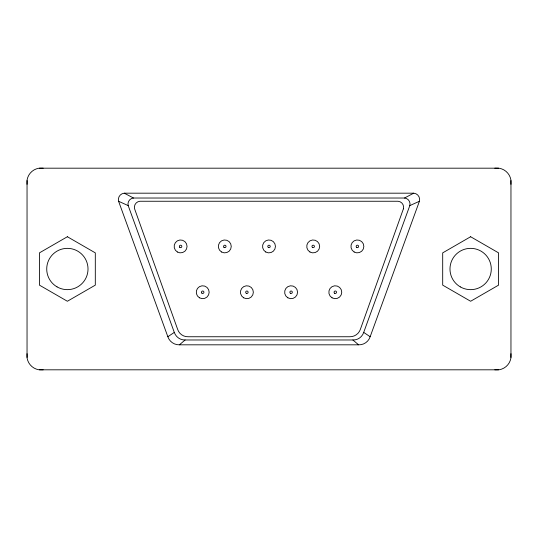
<?xml version="1.0" encoding="UTF-8"?>
<svg xmlns="http://www.w3.org/2000/svg" width="538" height="538" viewBox="0 0 538 538"><rect width="100%" height="100%" fill="white"/><g stroke="black" fill="none" stroke-linecap="round" stroke-linejoin="round"><path stroke-width="0.81" d="M27.041 353.688L27.095 358.073A14.257 14.257 0 0 0 38.783 369.761L43.175 369.814M510.959 184.312L510.905 179.927A14.257 14.257 0 0 0 499.217 168.239L494.825 168.186M118.589 201.279L128.192 205.603L174.299 332.397A11.083 11.083 0 0 0 185.119 339.976L352.881 339.976A10.921 10.921 0 0 0 363.701 332.397L409.808 205.603L419.411 201.279A6.389 6.389 0 0 0 413.735 193.182L124.265 193.182A6.422 6.422 0 0 0 118.589 201.279L167.843 336.721A11.836 11.836 0 0 0 179.403 344.818L358.597 344.818A11.668 11.668 0 0 0 370.157 336.721L419.411 201.279M179.403 344.818L185.119 339.976M167.843 336.721L174.299 332.397M124.265 193.182L133.505 198.024L404.495 198.024L413.735 193.182M39.402 168.186L498.598 168.186M39.402 369.814L498.598 369.814M43.175 168.186L38.783 168.239A14.257 14.257 0 0 0 27.095 179.927L27.041 184.312M494.825 369.814L499.217 369.761A14.257 14.257 0 0 0 510.905 358.073L510.959 353.688M363.701 332.397L370.157 336.721M352.881 339.976L358.597 344.818M510.959 180.539L510.959 357.461M27.041 180.539L27.041 357.461M128.192 205.603A6.012 6.012 0 0 1 133.505 198.024M404.495 198.024A5.979 5.979 0 0 1 409.808 205.603M403.399 208.845L360.433 329.155A10.935 10.935 0 0 1 349.653 336.748L188.347 336.748A10.747 10.747 0 0 1 177.567 329.155L134.601 208.845A6.026 6.026 0 0 1 139.954 201.252L398.046 201.252A6.026 6.026 0 0 1 403.399 208.845M67.371 236.74L39.429 252.867L39.429 285.133L67.371 301.26L95.307 285.133L95.307 252.867L67.371 236.74M470.629 236.74L442.693 252.867L442.693 285.133L470.629 301.26L498.571 285.133L498.571 252.867L470.629 236.74M332.067 297.817A6.449 6.449 0 0 0 341.751 292.228A6.449 6.449 0 0 0 332.067 286.64A6.449 6.449 0 0 0 332.067 297.817M334.683 293.291A1.224 1.224 0 0 0 336.526 292.228A1.224 1.224 0 0 0 334.683 291.166A1.224 1.224 0 0 0 334.683 293.291M287.87 297.817A6.449 6.449 0 0 0 297.554 292.228A6.449 6.449 0 0 0 287.87 286.64A6.449 6.449 0 0 0 287.87 297.817M290.486 293.291A1.224 1.224 0 0 0 292.322 292.228A1.224 1.224 0 0 0 290.486 291.166A1.224 1.224 0 0 0 290.486 293.291M243.674 297.817A6.449 6.449 0 0 0 253.351 292.228A6.449 6.449 0 0 0 243.674 286.64A6.449 6.449 0 0 0 243.674 297.817M246.29 293.291A1.224 1.224 0 0 0 248.126 292.228A1.224 1.224 0 0 0 246.29 291.166A1.224 1.224 0 0 0 246.29 293.291M199.477 297.817A6.449 6.449 0 0 0 209.154 292.228A6.449 6.449 0 0 0 199.477 286.64A6.449 6.449 0 0 0 199.477 297.817M201.837 293.096A1.224 1.224 0 0 0 203.889 292.544A1.224 1.224 0 0 0 202.389 291.045A1.224 1.224 0 0 0 201.837 293.096M354.172 252.006A6.449 6.449 0 0 0 363.849 246.417A6.449 6.449 0 0 0 354.172 240.829A6.449 6.449 0 0 0 354.172 252.006M356.781 247.48A1.224 1.224 0 0 0 358.624 246.417A1.224 1.224 0 0 0 356.781 245.355A1.224 1.224 0 0 0 356.781 247.48M309.969 252.006A6.449 6.449 0 0 0 319.653 246.417A6.449 6.449 0 0 0 309.969 240.829A6.449 6.449 0 0 0 309.969 252.006M312.585 247.48A1.224 1.224 0 0 0 314.421 246.417A1.224 1.224 0 0 0 312.585 245.355A1.224 1.224 0 0 0 312.585 247.48M177.379 252.006A6.449 6.449 0 0 0 187.056 246.417A6.449 6.449 0 0 0 177.379 240.829A6.449 6.449 0 0 0 177.379 252.006M179.739 247.285A1.224 1.224 0 0 0 181.79 246.734A1.224 1.224 0 0 0 180.291 245.234A1.224 1.224 0 0 0 179.739 247.285M221.575 252.006A6.449 6.449 0 0 0 231.253 246.417A6.449 6.449 0 0 0 221.575 240.829A6.449 6.449 0 0 0 221.575 252.006M223.936 247.285A1.224 1.224 0 0 0 225.987 246.734A1.224 1.224 0 0 0 224.487 245.234A1.224 1.224 0 0 0 223.936 247.285M265.772 252.006A6.449 6.449 0 0 0 275.449 246.417A6.449 6.449 0 0 0 265.772 240.829A6.449 6.449 0 0 0 265.772 252.006M268.388 247.48A1.224 1.224 0 0 0 270.224 246.417A1.224 1.224 0 0 0 268.388 245.355A1.224 1.224 0 0 0 268.388 247.48M57.048 286.882A20.646 20.646 0 0 0 88.017 269A20.646 20.646 0 0 0 57.048 251.118A20.646 20.646 0 0 0 57.048 286.882M460.306 286.882A20.646 20.646 0 0 0 491.281 269A20.646 20.646 0 0 0 460.306 251.118A20.646 20.646 0 0 0 460.306 286.882"/></g></svg>
